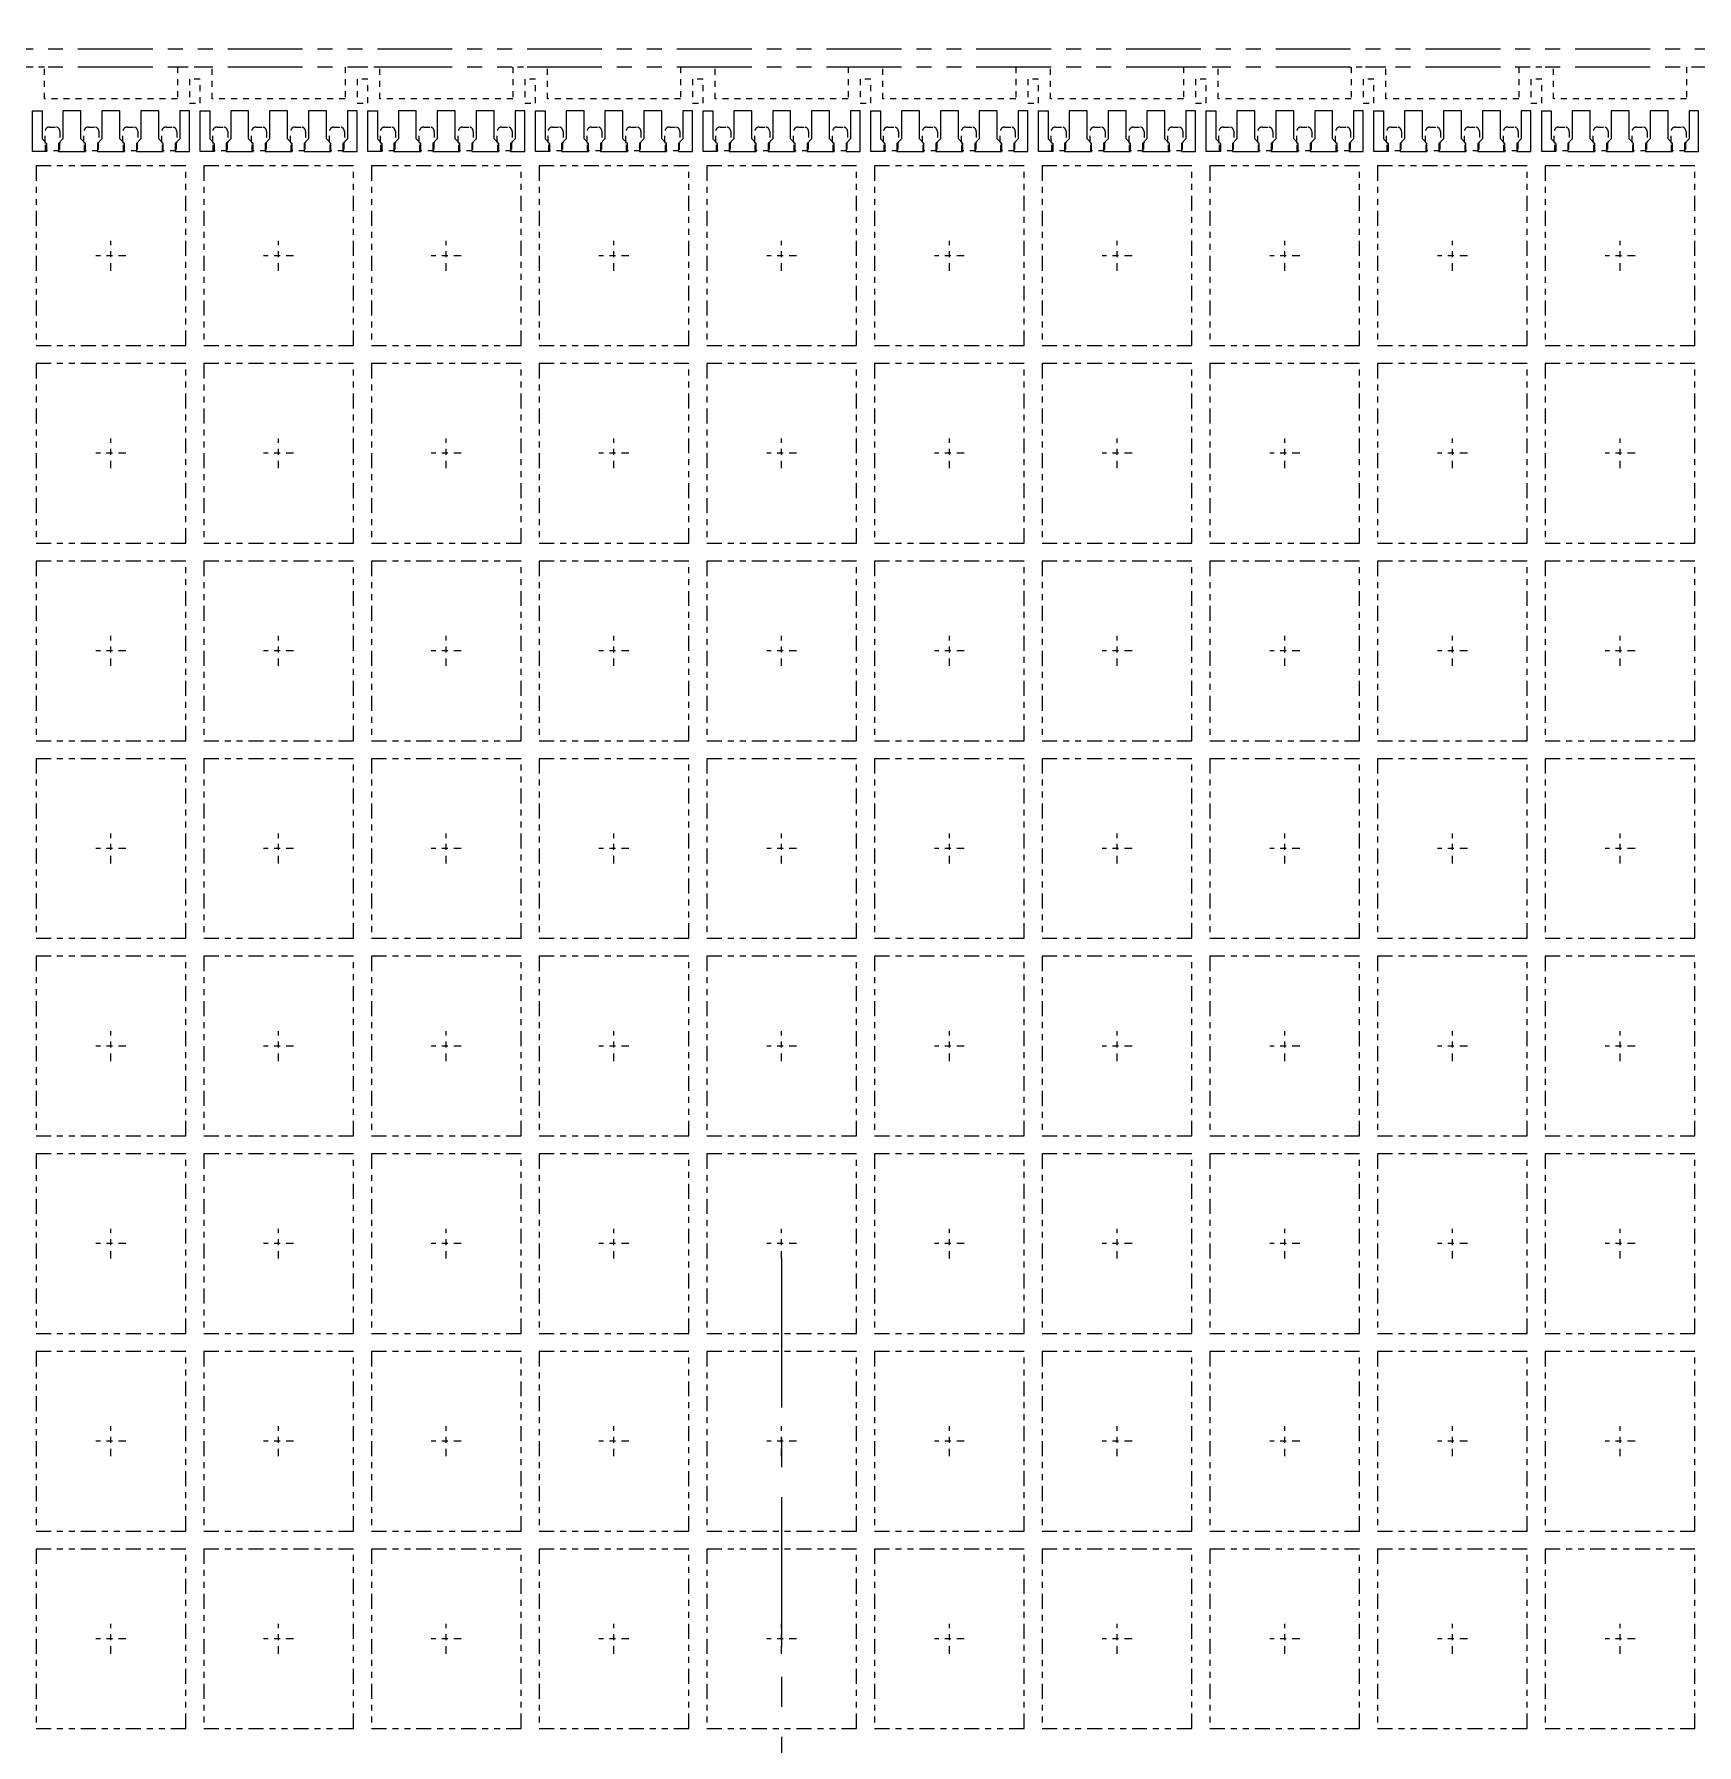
# Model space of a CAD drawing. Extents: x -335 to -11, y -372 to -1.
# Drawn here: x -276.27 to -248.51, y -103.14 to -74.57 of the extents above; entities that cross this region are included whole.
import ezdxf

# ---------------------------------------------------------------- set-up
doc = ezdxf.new("R2010")
doc.units = 0
doc.header["$MEASUREMENT"] = 0
for name, pattern in [('CENTERX2', [4, 2.5, -0.5, 0.5, -0.5]), ('HIDDEN', [0.375, 0.25, -0.125]), ('PHANTOM', [2.5, 1.25, -0.25, 0.25, -0.25, 0.25, -0.25])]:
    doc.linetypes.add(name, pattern=pattern)
doc.layers.add('1', color=7, linetype='CONTINUOUS')
doc.layers.add('1D', color=4, linetype='CONTINUOUS')

msp = doc.modelspace()

# ---------------------------------------------------------------- linework, layer by layer
at = {"layer": '1'}
for points in [[(-276.061, -76.53), (-276.296, -76.53), (-276.296, -75.85), (-276.136, -75.85), (-276.136, -76.32), (-276.061, -76.395)], [(-275.486, -75.85), (-275.786, -75.85), (-275.786, -76.32), (-275.861, -76.395), (-275.861, -76.53), (-275.411, -76.53), (-275.411, -76.395), (-275.486, -76.32)], [(-274.836, -75.85), (-275.136, -75.85), (-275.136, -76.32), (-275.211, -76.395), (-275.211, -76.53), (-274.761, -76.53), (-274.761, -76.395), (-274.836, -76.32)], [(-274.561, -76.395), (-274.561, -76.53), (-274.111, -76.53), (-274.111, -76.395), (-274.186, -76.32), (-274.186, -75.85), (-274.486, -75.85), (-274.486, -76.32)], [(-273.836, -75.85), (-273.836, -76.32), (-273.911, -76.395), (-273.911, -76.53), (-273.676, -76.53), (-273.676, -75.85)], [(-273.261, -76.53), (-273.496, -76.53), (-273.496, -75.85), (-273.336, -75.85), (-273.336, -76.32), (-273.261, -76.395)], [(-272.686, -75.85), (-272.986, -75.85), (-272.986, -76.32), (-273.061, -76.395), (-273.061, -76.53), (-272.611, -76.53), (-272.611, -76.395), (-272.686, -76.32)], [(-272.036, -75.85), (-272.336, -75.85), (-272.336, -76.32), (-272.411, -76.395), (-272.411, -76.53), (-271.961, -76.53), (-271.961, -76.395), (-272.036, -76.32)], [(-271.761, -76.395), (-271.761, -76.53), (-271.311, -76.53), (-271.311, -76.395), (-271.386, -76.32), (-271.386, -75.85), (-271.686, -75.85), (-271.686, -76.32)], [(-271.036, -75.85), (-271.036, -76.32), (-271.111, -76.395), (-271.111, -76.53), (-270.876, -76.53), (-270.876, -75.85)], [(-270.461, -76.53), (-270.696, -76.53), (-270.696, -75.85), (-270.536, -75.85), (-270.536, -76.32), (-270.461, -76.395)], [(-269.886, -75.85), (-270.186, -75.85), (-270.186, -76.32), (-270.261, -76.395), (-270.261, -76.53), (-269.811, -76.53), (-269.811, -76.395), (-269.886, -76.32)], [(-269.236, -75.85), (-269.536, -75.85), (-269.536, -76.32), (-269.611, -76.395), (-269.611, -76.53), (-269.161, -76.53), (-269.161, -76.395), (-269.236, -76.32)], [(-268.961, -76.395), (-268.961, -76.53), (-268.511, -76.53), (-268.511, -76.395), (-268.586, -76.32), (-268.586, -75.85), (-268.886, -75.85), (-268.886, -76.32)], [(-268.236, -75.85), (-268.236, -76.32), (-268.311, -76.395), (-268.311, -76.53), (-268.076, -76.53), (-268.076, -75.85)], [(-267.661, -76.53), (-267.896, -76.53), (-267.896, -75.85), (-267.736, -75.85), (-267.736, -76.32), (-267.661, -76.395)], [(-267.086, -75.85), (-267.386, -75.85), (-267.386, -76.32), (-267.461, -76.395), (-267.461, -76.53), (-267.011, -76.53), (-267.011, -76.395), (-267.086, -76.32)], [(-266.436, -75.85), (-266.736, -75.85), (-266.736, -76.32), (-266.811, -76.395), (-266.811, -76.53), (-266.361, -76.53), (-266.361, -76.395), (-266.436, -76.32)], [(-266.161, -76.395), (-266.161, -76.53), (-265.711, -76.53), (-265.711, -76.395), (-265.786, -76.32), (-265.786, -75.85), (-266.086, -75.85), (-266.086, -76.32)], [(-265.436, -75.85), (-265.436, -76.32), (-265.511, -76.395), (-265.511, -76.53), (-265.276, -76.53), (-265.276, -75.85)], [(-264.861, -76.53), (-265.096, -76.53), (-265.096, -75.85), (-264.936, -75.85), (-264.936, -76.32), (-264.861, -76.395)], [(-264.286, -75.85), (-264.586, -75.85), (-264.586, -76.32), (-264.661, -76.395), (-264.661, -76.53), (-264.211, -76.53), (-264.211, -76.395), (-264.286, -76.32)], [(-263.636, -75.85), (-263.936, -75.85), (-263.936, -76.32), (-264.011, -76.395), (-264.011, -76.53), (-263.561, -76.53), (-263.561, -76.395), (-263.636, -76.32)], [(-263.361, -76.395), (-263.361, -76.53), (-262.911, -76.53), (-262.911, -76.395), (-262.986, -76.32), (-262.986, -75.85), (-263.286, -75.85), (-263.286, -76.32)], [(-262.636, -75.85), (-262.636, -76.32), (-262.711, -76.395), (-262.711, -76.53), (-262.476, -76.53), (-262.476, -75.85)], [(-262.061, -76.53), (-262.296, -76.53), (-262.296, -75.85), (-262.136, -75.85), (-262.136, -76.32), (-262.061, -76.395)], [(-261.486, -75.85), (-261.786, -75.85), (-261.786, -76.32), (-261.861, -76.395), (-261.861, -76.53), (-261.411, -76.53), (-261.411, -76.395), (-261.486, -76.32)], [(-260.836, -75.85), (-261.136, -75.85), (-261.136, -76.32), (-261.211, -76.395), (-261.211, -76.53), (-260.761, -76.53), (-260.761, -76.395), (-260.836, -76.32)], [(-260.561, -76.395), (-260.561, -76.53), (-260.111, -76.53), (-260.111, -76.395), (-260.186, -76.32), (-260.186, -75.85), (-260.486, -75.85), (-260.486, -76.32)], [(-259.836, -75.85), (-259.836, -76.32), (-259.911, -76.395), (-259.911, -76.53), (-259.676, -76.53), (-259.676, -75.85)], [(-259.261, -76.53), (-259.496, -76.53), (-259.496, -75.85), (-259.336, -75.85), (-259.336, -76.32), (-259.261, -76.395)], [(-258.686, -75.85), (-258.986, -75.85), (-258.986, -76.32), (-259.061, -76.395), (-259.061, -76.53), (-258.611, -76.53), (-258.611, -76.395), (-258.686, -76.32)], [(-258.036, -75.85), (-258.336, -75.85), (-258.336, -76.32), (-258.411, -76.395), (-258.411, -76.53), (-257.961, -76.53), (-257.961, -76.395), (-258.036, -76.32)], [(-257.761, -76.395), (-257.761, -76.53), (-257.311, -76.53), (-257.311, -76.395), (-257.386, -76.32), (-257.386, -75.85), (-257.686, -75.85), (-257.686, -76.32)], [(-257.036, -75.85), (-257.036, -76.32), (-257.111, -76.395), (-257.111, -76.53), (-256.876, -76.53), (-256.876, -75.85)], [(-256.461, -76.53), (-256.696, -76.53), (-256.696, -75.85), (-256.536, -75.85), (-256.536, -76.32), (-256.461, -76.395)], [(-255.886, -75.85), (-256.186, -75.85), (-256.186, -76.32), (-256.261, -76.395), (-256.261, -76.53), (-255.811, -76.53), (-255.811, -76.395), (-255.886, -76.32)], [(-255.236, -75.85), (-255.536, -75.85), (-255.536, -76.32), (-255.611, -76.395), (-255.611, -76.53), (-255.161, -76.53), (-255.161, -76.395), (-255.236, -76.32)], [(-254.961, -76.395), (-254.961, -76.53), (-254.511, -76.53), (-254.511, -76.395), (-254.586, -76.32), (-254.586, -75.85), (-254.886, -75.85), (-254.886, -76.32)], [(-254.236, -75.85), (-254.236, -76.32), (-254.311, -76.395), (-254.311, -76.53), (-254.076, -76.53), (-254.076, -75.85)], [(-253.661, -76.53), (-253.896, -76.53), (-253.896, -75.85), (-253.736, -75.85), (-253.736, -76.32), (-253.661, -76.395)], [(-253.086, -75.85), (-253.386, -75.85), (-253.386, -76.32), (-253.461, -76.395), (-253.461, -76.53), (-253.011, -76.53), (-253.011, -76.395), (-253.086, -76.32)], [(-252.436, -75.85), (-252.736, -75.85), (-252.736, -76.32), (-252.811, -76.395), (-252.811, -76.53), (-252.361, -76.53), (-252.361, -76.395), (-252.436, -76.32)], [(-252.161, -76.395), (-252.161, -76.53), (-251.711, -76.53), (-251.711, -76.395), (-251.786, -76.32), (-251.786, -75.85), (-252.086, -75.85), (-252.086, -76.32)], [(-251.436, -75.85), (-251.436, -76.32), (-251.511, -76.395), (-251.511, -76.53), (-251.276, -76.53), (-251.276, -75.85)], [(-250.861, -76.53), (-251.096, -76.53), (-251.096, -75.85), (-250.936, -75.85), (-250.936, -76.32), (-250.861, -76.395)], [(-250.286, -75.85), (-250.586, -75.85), (-250.586, -76.32), (-250.661, -76.395), (-250.661, -76.53), (-250.211, -76.53), (-250.211, -76.395), (-250.286, -76.32)], [(-249.636, -75.85), (-249.936, -75.85), (-249.936, -76.32), (-250.011, -76.395), (-250.011, -76.53), (-249.561, -76.53), (-249.561, -76.395), (-249.636, -76.32)], [(-249.361, -76.395), (-249.361, -76.53), (-248.911, -76.53), (-248.911, -76.395), (-248.986, -76.32), (-248.986, -75.85), (-249.286, -75.85), (-249.286, -76.32)], [(-248.636, -75.85), (-248.636, -76.32), (-248.711, -76.395), (-248.711, -76.53), (-248.476, -76.53), (-248.476, -75.85)]]:
    msp.add_lwpolyline(points, close=True, dxfattribs=at)
at = {"layer": '1D', "linetype": 'HIDDEN', "ltscale": 0.2}
for p, q in [((-273.876, -75.65), (-276.096, -75.65)), ((-271.076, -75.65), (-273.296, -75.65)), ((-268.276, -75.65), (-270.496, -75.65)), ((-265.476, -75.65), (-267.696, -75.65)), ((-262.676, -75.65), (-264.896, -75.65)), ((-259.876, -75.65), (-262.096, -75.65)), ((-257.076, -75.65), (-259.296, -75.65)), ((-254.276, -75.65), (-256.496, -75.65)), ((-251.476, -75.65), (-253.696, -75.65)), ((-248.676, -75.65), (-250.896, -75.65))]:
    msp.add_line(p, q, dxfattribs=at)
at = {"layer": '1D', "linetype": 'CENTERX2'}
msp.add_line((-263.786, -95.005), (-263.786, -117.635), dxfattribs=at)
at = {"layer": '1D', "color": 2, "linetype": 'PHANTOM'}
for points in [[(-236.786, -74.82), (-290.786, -74.82, -0.09902), (-291.555, -74.666, 0.916659), (-292.709, -76.873, -0.255924), (-291.786, -78.559), (-291.786, -103.581, -0.255924), (-292.709, -105.267, 0.547723), (-292.709, -107.373, -0.255924), (-291.786, -109.059), (-291.786, -134.081, -0.255924), (-292.709, -135.767, 0.916659), (-291.555, -137.974, -0.09902), (-290.786, -137.82), (-236.786, -137.82, -0.09902), (-236.017, -137.974, 0.916659), (-234.863, -135.767, -0.255924), (-235.786, -134.081), (-235.786, -109.059, -0.255924), (-234.863, -107.373, 0.547723), (-234.863, -105.267, -0.255924), (-235.786, -103.581), (-235.786, -78.559, -0.255924), (-234.863, -76.873, 0.916659), (-236.017, -74.666, -0.09902)], [(-236.786, -75.12), (-290.786, -75.12, -0.09902), (-291.671, -74.943, 0.916659), (-292.548, -76.621, -0.255924), (-291.486, -78.559), (-291.486, -103.581, -0.255924), (-292.548, -105.52, 0.547723), (-292.548, -107.121, -0.255924), (-291.486, -109.059), (-291.486, -134.081, -0.255924), (-292.548, -136.02, 0.916659), (-291.671, -137.697, -0.09902), (-290.786, -137.52), (-236.786, -137.52, -0.09902), (-235.902, -137.697, 0.916659), (-235.025, -136.02, -0.255924), (-236.086, -134.081), (-236.086, -109.059, -0.255924), (-235.025, -107.121, 0.547723), (-235.025, -105.52, -0.255924), (-236.086, -103.581), (-236.086, -78.559, -0.255924), (-235.025, -76.621, 0.916659), (-235.902, -74.943, -0.09902)]]:
    msp.add_lwpolyline(points, format="xyb", close=True, dxfattribs=at)
at = {"layer": '1D', "linetype": 'HIDDEN', "ltscale": 0.2}
for points in [[(-276.096, -75.65), (-276.096, -75.12), (-276.676, -75.12), (-276.676, -75.65)], [(-273.296, -75.65), (-273.296, -75.12), (-273.876, -75.12), (-273.876, -75.65)], [(-270.496, -75.65), (-270.496, -75.12), (-271.076, -75.12), (-271.076, -75.65)], [(-267.696, -75.65), (-267.696, -75.12), (-268.276, -75.12), (-268.276, -75.65)], [(-264.896, -75.65), (-264.896, -75.12), (-265.476, -75.12), (-265.476, -75.65)], [(-262.096, -75.65), (-262.096, -75.12), (-262.676, -75.12), (-262.676, -75.65)], [(-259.296, -75.65), (-259.296, -75.12), (-259.876, -75.12), (-259.876, -75.65)], [(-256.496, -75.65), (-256.496, -75.12), (-257.076, -75.12), (-257.076, -75.65)], [(-253.696, -75.65), (-253.696, -75.12), (-254.276, -75.12), (-254.276, -75.65)], [(-250.896, -75.65), (-250.896, -75.12), (-251.476, -75.12), (-251.476, -75.65)], [(-248.096, -75.65), (-248.096, -75.12), (-248.676, -75.12), (-248.676, -75.65)]]:
    msp.add_lwpolyline(points, dxfattribs=at)
for points in [[(-273.676, -75.72), (-273.496, -75.72), (-273.496, -75.32), (-273.676, -75.32)], [(-270.876, -75.72), (-270.696, -75.72), (-270.696, -75.32), (-270.876, -75.32)], [(-268.076, -75.72), (-267.896, -75.72), (-267.896, -75.32), (-268.076, -75.32)], [(-265.276, -75.72), (-265.096, -75.72), (-265.096, -75.32), (-265.276, -75.32)], [(-262.476, -75.72), (-262.296, -75.72), (-262.296, -75.32), (-262.476, -75.32)], [(-259.676, -75.72), (-259.496, -75.72), (-259.496, -75.32), (-259.676, -75.32)], [(-256.876, -75.72), (-256.696, -75.72), (-256.696, -75.32), (-256.876, -75.32)], [(-254.076, -75.72), (-253.896, -75.72), (-253.896, -75.32), (-254.076, -75.32)], [(-251.276, -75.72), (-251.096, -75.72), (-251.096, -75.32), (-251.276, -75.32)]]:
    msp.add_lwpolyline(points, close=True, dxfattribs=at)
for points in [[(-275.836, -76.195), (-275.836, -76.37), (-275.846, -76.395), (-275.846, -76.395), (-275.846, -76.52), (-276.076, -76.52), (-276.076, -76.395), (-276.076, -76.395), (-276.086, -76.37), (-276.086, -76.195, -0.414214), (-276.011, -76.12), (-275.911, -76.12, -0.414214)], [(-275.186, -76.195), (-275.186, -76.37), (-275.196, -76.395), (-275.196, -76.395), (-275.196, -76.52), (-275.426, -76.52), (-275.426, -76.395), (-275.426, -76.395), (-275.436, -76.37), (-275.436, -76.195, -0.414214), (-275.361, -76.12), (-275.261, -76.12, -0.414214)], [(-274.536, -76.195), (-274.536, -76.37), (-274.546, -76.395), (-274.546, -76.395), (-274.546, -76.52), (-274.776, -76.52), (-274.776, -76.395), (-274.776, -76.395), (-274.786, -76.37), (-274.786, -76.195, -0.414214), (-274.711, -76.12), (-274.611, -76.12, -0.414214)], [(-273.886, -76.195), (-273.886, -76.37), (-273.896, -76.395), (-273.896, -76.395), (-273.896, -76.52), (-274.126, -76.52), (-274.126, -76.395), (-274.126, -76.395), (-274.136, -76.37), (-274.136, -76.195, -0.414214), (-274.061, -76.12), (-273.961, -76.12, -0.414214)], [(-273.036, -76.195), (-273.036, -76.37), (-273.046, -76.395), (-273.046, -76.395), (-273.046, -76.52), (-273.276, -76.52), (-273.276, -76.395), (-273.276, -76.395), (-273.286, -76.37), (-273.286, -76.195, -0.414214), (-273.211, -76.12), (-273.111, -76.12, -0.414214)], [(-272.386, -76.195), (-272.386, -76.37), (-272.396, -76.395), (-272.396, -76.395), (-272.396, -76.52), (-272.626, -76.52), (-272.626, -76.395), (-272.626, -76.395), (-272.636, -76.37), (-272.636, -76.195, -0.414214), (-272.561, -76.12), (-272.461, -76.12, -0.414214)], [(-271.736, -76.195), (-271.736, -76.37), (-271.746, -76.395), (-271.746, -76.395), (-271.746, -76.52), (-271.976, -76.52), (-271.976, -76.395), (-271.976, -76.395), (-271.986, -76.37), (-271.986, -76.195, -0.414214), (-271.911, -76.12), (-271.811, -76.12, -0.414214)], [(-271.086, -76.195), (-271.086, -76.37), (-271.096, -76.395), (-271.096, -76.395), (-271.096, -76.52), (-271.326, -76.52), (-271.326, -76.395), (-271.326, -76.395), (-271.336, -76.37), (-271.336, -76.195, -0.414214), (-271.261, -76.12), (-271.161, -76.12, -0.414214)], [(-270.236, -76.195), (-270.236, -76.37), (-270.246, -76.395), (-270.246, -76.395), (-270.246, -76.52), (-270.476, -76.52), (-270.476, -76.395), (-270.476, -76.395), (-270.486, -76.37), (-270.486, -76.195, -0.414214), (-270.411, -76.12), (-270.311, -76.12, -0.414214)], [(-269.586, -76.195), (-269.586, -76.37), (-269.596, -76.395), (-269.596, -76.395), (-269.596, -76.52), (-269.826, -76.52), (-269.826, -76.395), (-269.826, -76.395), (-269.836, -76.37), (-269.836, -76.195, -0.414214), (-269.761, -76.12), (-269.661, -76.12, -0.414214)], [(-268.936, -76.195), (-268.936, -76.37), (-268.946, -76.395), (-268.946, -76.395), (-268.946, -76.52), (-269.176, -76.52), (-269.176, -76.395), (-269.176, -76.395), (-269.186, -76.37), (-269.186, -76.195, -0.414214), (-269.111, -76.12), (-269.011, -76.12, -0.414214)], [(-268.286, -76.195), (-268.286, -76.37), (-268.296, -76.395), (-268.296, -76.395), (-268.296, -76.52), (-268.526, -76.52), (-268.526, -76.395), (-268.526, -76.395), (-268.536, -76.37), (-268.536, -76.195, -0.414214), (-268.461, -76.12), (-268.361, -76.12, -0.414214)], [(-267.436, -76.195), (-267.436, -76.37), (-267.446, -76.395), (-267.446, -76.395), (-267.446, -76.52), (-267.676, -76.52), (-267.676, -76.395), (-267.676, -76.395), (-267.686, -76.37), (-267.686, -76.195, -0.414214), (-267.611, -76.12), (-267.511, -76.12, -0.414214)], [(-266.786, -76.195), (-266.786, -76.37), (-266.796, -76.395), (-266.796, -76.395), (-266.796, -76.52), (-267.026, -76.52), (-267.026, -76.395), (-267.026, -76.395), (-267.036, -76.37), (-267.036, -76.195, -0.414214), (-266.961, -76.12), (-266.861, -76.12, -0.414214)], [(-266.136, -76.195), (-266.136, -76.37), (-266.146, -76.395), (-266.146, -76.395), (-266.146, -76.52), (-266.376, -76.52), (-266.376, -76.395), (-266.376, -76.395), (-266.386, -76.37), (-266.386, -76.195, -0.414214), (-266.311, -76.12), (-266.211, -76.12, -0.414214)], [(-265.486, -76.195), (-265.486, -76.37), (-265.496, -76.395), (-265.496, -76.395), (-265.496, -76.52), (-265.726, -76.52), (-265.726, -76.395), (-265.726, -76.395), (-265.736, -76.37), (-265.736, -76.195, -0.414214), (-265.661, -76.12), (-265.561, -76.12, -0.414214)], [(-264.636, -76.195), (-264.636, -76.37), (-264.646, -76.395), (-264.646, -76.395), (-264.646, -76.52), (-264.876, -76.52), (-264.876, -76.395), (-264.876, -76.395), (-264.886, -76.37), (-264.886, -76.195, -0.414214), (-264.811, -76.12), (-264.711, -76.12, -0.414214)], [(-263.986, -76.195), (-263.986, -76.37), (-263.996, -76.395), (-263.996, -76.395), (-263.996, -76.52), (-264.226, -76.52), (-264.226, -76.395), (-264.226, -76.395), (-264.236, -76.37), (-264.236, -76.195, -0.414214), (-264.161, -76.12), (-264.061, -76.12, -0.414214)], [(-263.336, -76.195), (-263.336, -76.37), (-263.346, -76.395), (-263.346, -76.395), (-263.346, -76.52), (-263.576, -76.52), (-263.576, -76.395), (-263.576, -76.395), (-263.586, -76.37), (-263.586, -76.195, -0.414214), (-263.511, -76.12), (-263.411, -76.12, -0.414214)], [(-262.686, -76.195), (-262.686, -76.37), (-262.696, -76.395), (-262.696, -76.395), (-262.696, -76.52), (-262.926, -76.52), (-262.926, -76.395), (-262.926, -76.395), (-262.936, -76.37), (-262.936, -76.195, -0.414214), (-262.861, -76.12), (-262.761, -76.12, -0.414214)], [(-261.836, -76.195), (-261.836, -76.37), (-261.846, -76.395), (-261.846, -76.395), (-261.846, -76.52), (-262.076, -76.52), (-262.076, -76.395), (-262.076, -76.395), (-262.086, -76.37), (-262.086, -76.195, -0.414214), (-262.011, -76.12), (-261.911, -76.12, -0.414214)], [(-261.186, -76.195), (-261.186, -76.37), (-261.196, -76.395), (-261.196, -76.395), (-261.196, -76.52), (-261.426, -76.52), (-261.426, -76.395), (-261.426, -76.395), (-261.436, -76.37), (-261.436, -76.195, -0.414214), (-261.361, -76.12), (-261.261, -76.12, -0.414214)], [(-260.536, -76.195), (-260.536, -76.37), (-260.546, -76.395), (-260.546, -76.395), (-260.546, -76.52), (-260.776, -76.52), (-260.776, -76.395), (-260.776, -76.395), (-260.786, -76.37), (-260.786, -76.195, -0.414214), (-260.711, -76.12), (-260.611, -76.12, -0.414214)], [(-259.886, -76.195), (-259.886, -76.37), (-259.896, -76.395), (-259.896, -76.395), (-259.896, -76.52), (-260.126, -76.52), (-260.126, -76.395), (-260.126, -76.395), (-260.136, -76.37), (-260.136, -76.195, -0.414214), (-260.061, -76.12), (-259.961, -76.12, -0.414214)], [(-259.036, -76.195), (-259.036, -76.37), (-259.046, -76.395), (-259.046, -76.395), (-259.046, -76.52), (-259.276, -76.52), (-259.276, -76.395), (-259.276, -76.395), (-259.286, -76.37), (-259.286, -76.195, -0.414214), (-259.211, -76.12), (-259.111, -76.12, -0.414214)], [(-258.386, -76.195), (-258.386, -76.37), (-258.396, -76.395), (-258.396, -76.395), (-258.396, -76.52), (-258.626, -76.52), (-258.626, -76.395), (-258.626, -76.395), (-258.636, -76.37), (-258.636, -76.195, -0.414214), (-258.561, -76.12), (-258.461, -76.12, -0.414214)], [(-257.736, -76.195), (-257.736, -76.37), (-257.746, -76.395), (-257.746, -76.395), (-257.746, -76.52), (-257.976, -76.52), (-257.976, -76.395), (-257.976, -76.395), (-257.986, -76.37), (-257.986, -76.195, -0.414214), (-257.911, -76.12), (-257.811, -76.12, -0.414214)], [(-257.086, -76.195), (-257.086, -76.37), (-257.096, -76.395), (-257.096, -76.395), (-257.096, -76.52), (-257.326, -76.52), (-257.326, -76.395), (-257.326, -76.395), (-257.336, -76.37), (-257.336, -76.195, -0.414214), (-257.261, -76.12), (-257.161, -76.12, -0.414214)], [(-256.236, -76.195), (-256.236, -76.37), (-256.246, -76.395), (-256.246, -76.395), (-256.246, -76.52), (-256.476, -76.52), (-256.476, -76.395), (-256.476, -76.395), (-256.486, -76.37), (-256.486, -76.195, -0.414214), (-256.411, -76.12), (-256.311, -76.12, -0.414214)], [(-255.586, -76.195), (-255.586, -76.37), (-255.596, -76.395), (-255.596, -76.395), (-255.596, -76.52), (-255.826, -76.52), (-255.826, -76.395), (-255.826, -76.395), (-255.836, -76.37), (-255.836, -76.195, -0.414214), (-255.761, -76.12), (-255.661, -76.12, -0.414214)], [(-254.936, -76.195), (-254.936, -76.37), (-254.946, -76.395), (-254.946, -76.395), (-254.946, -76.52), (-255.176, -76.52), (-255.176, -76.395), (-255.176, -76.395), (-255.186, -76.37), (-255.186, -76.195, -0.414214), (-255.111, -76.12), (-255.011, -76.12, -0.414214)], [(-254.286, -76.195), (-254.286, -76.37), (-254.296, -76.395), (-254.296, -76.395), (-254.296, -76.52), (-254.526, -76.52), (-254.526, -76.395), (-254.526, -76.395), (-254.536, -76.37), (-254.536, -76.195, -0.414214), (-254.461, -76.12), (-254.361, -76.12, -0.414214)], [(-253.436, -76.195), (-253.436, -76.37), (-253.446, -76.395), (-253.446, -76.395), (-253.446, -76.52), (-253.676, -76.52), (-253.676, -76.395), (-253.676, -76.395), (-253.686, -76.37), (-253.686, -76.195, -0.414214), (-253.611, -76.12), (-253.511, -76.12, -0.414214)], [(-252.786, -76.195), (-252.786, -76.37), (-252.796, -76.395), (-252.796, -76.395), (-252.796, -76.52), (-253.026, -76.52), (-253.026, -76.395), (-253.026, -76.395), (-253.036, -76.37), (-253.036, -76.195, -0.414214), (-252.961, -76.12), (-252.861, -76.12, -0.414214)], [(-252.136, -76.195), (-252.136, -76.37), (-252.146, -76.395), (-252.146, -76.395), (-252.146, -76.52), (-252.376, -76.52), (-252.376, -76.395), (-252.376, -76.395), (-252.386, -76.37), (-252.386, -76.195, -0.414214), (-252.311, -76.12), (-252.211, -76.12, -0.414214)], [(-251.486, -76.195), (-251.486, -76.37), (-251.496, -76.395), (-251.496, -76.395), (-251.496, -76.52), (-251.726, -76.52), (-251.726, -76.395), (-251.726, -76.395), (-251.736, -76.37), (-251.736, -76.195, -0.414214), (-251.661, -76.12), (-251.561, -76.12, -0.414214)], [(-250.636, -76.195), (-250.636, -76.37), (-250.646, -76.395), (-250.646, -76.395), (-250.646, -76.52), (-250.876, -76.52), (-250.876, -76.395), (-250.876, -76.395), (-250.886, -76.37), (-250.886, -76.195, -0.414214), (-250.811, -76.12), (-250.711, -76.12, -0.414214)], [(-249.986, -76.195), (-249.986, -76.37), (-249.996, -76.395), (-249.996, -76.395), (-249.996, -76.52), (-250.226, -76.52), (-250.226, -76.395), (-250.226, -76.395), (-250.236, -76.37), (-250.236, -76.195, -0.414214), (-250.161, -76.12), (-250.061, -76.12, -0.414214)], [(-249.336, -76.195), (-249.336, -76.37), (-249.346, -76.395), (-249.346, -76.395), (-249.346, -76.52), (-249.576, -76.52), (-249.576, -76.395), (-249.576, -76.395), (-249.586, -76.37), (-249.586, -76.195, -0.414214), (-249.511, -76.12), (-249.411, -76.12, -0.414214)], [(-248.686, -76.195), (-248.686, -76.37), (-248.696, -76.395), (-248.696, -76.395), (-248.696, -76.52), (-248.926, -76.52), (-248.926, -76.395), (-248.926, -76.395), (-248.936, -76.37), (-248.936, -76.195, -0.414214), (-248.861, -76.12), (-248.761, -76.12, -0.414214)]]:
    msp.add_lwpolyline(points, format="xyb", close=True, dxfattribs=at)
at = {"layer": '1D', "color": 2, "linetype": 'PHANTOM', "ltscale": 0.2}
for points in [[(-273.736, -76.77), (-276.236, -76.77), (-276.236, -79.77), (-273.736, -79.77)], [(-270.936, -76.77), (-273.436, -76.77), (-273.436, -79.77), (-270.936, -79.77)], [(-268.136, -76.77), (-270.636, -76.77), (-270.636, -79.77), (-268.136, -79.77)], [(-265.336, -76.77), (-267.836, -76.77), (-267.836, -79.77), (-265.336, -79.77)], [(-262.536, -76.77), (-265.036, -76.77), (-265.036, -79.77), (-262.536, -79.77)], [(-259.736, -76.77), (-262.236, -76.77), (-262.236, -79.77), (-259.736, -79.77)], [(-256.936, -76.77), (-259.436, -76.77), (-259.436, -79.77), (-256.936, -79.77)], [(-254.136, -76.77), (-256.636, -76.77), (-256.636, -79.77), (-254.136, -79.77)], [(-251.336, -76.77), (-253.836, -76.77), (-253.836, -79.77), (-251.336, -79.77)], [(-248.536, -76.77), (-251.036, -76.77), (-251.036, -79.77), (-248.536, -79.77)], [(-273.736, -80.07), (-276.236, -80.07), (-276.236, -83.07), (-273.736, -83.07)], [(-270.936, -80.07), (-273.436, -80.07), (-273.436, -83.07), (-270.936, -83.07)], [(-268.136, -80.07), (-270.636, -80.07), (-270.636, -83.07), (-268.136, -83.07)], [(-265.336, -80.07), (-267.836, -80.07), (-267.836, -83.07), (-265.336, -83.07)], [(-262.536, -80.07), (-265.036, -80.07), (-265.036, -83.07), (-262.536, -83.07)], [(-259.736, -80.07), (-262.236, -80.07), (-262.236, -83.07), (-259.736, -83.07)], [(-256.936, -80.07), (-259.436, -80.07), (-259.436, -83.07), (-256.936, -83.07)], [(-254.136, -80.07), (-256.636, -80.07), (-256.636, -83.07), (-254.136, -83.07)], [(-251.336, -80.07), (-253.836, -80.07), (-253.836, -83.07), (-251.336, -83.07)], [(-248.536, -80.07), (-251.036, -80.07), (-251.036, -83.07), (-248.536, -83.07)], [(-273.736, -83.37), (-276.236, -83.37), (-276.236, -86.37), (-273.736, -86.37)], [(-270.936, -83.37), (-273.436, -83.37), (-273.436, -86.37), (-270.936, -86.37)], [(-268.136, -83.37), (-270.636, -83.37), (-270.636, -86.37), (-268.136, -86.37)], [(-265.336, -83.37), (-267.836, -83.37), (-267.836, -86.37), (-265.336, -86.37)], [(-262.536, -83.37), (-265.036, -83.37), (-265.036, -86.37), (-262.536, -86.37)], [(-259.736, -83.37), (-262.236, -83.37), (-262.236, -86.37), (-259.736, -86.37)], [(-256.936, -83.37), (-259.436, -83.37), (-259.436, -86.37), (-256.936, -86.37)], [(-254.136, -83.37), (-256.636, -83.37), (-256.636, -86.37), (-254.136, -86.37)], [(-251.336, -83.37), (-253.836, -83.37), (-253.836, -86.37), (-251.336, -86.37)], [(-248.536, -83.37), (-251.036, -83.37), (-251.036, -86.37), (-248.536, -86.37)], [(-273.736, -86.67), (-276.236, -86.67), (-276.236, -89.67), (-273.736, -89.67)], [(-270.936, -86.67), (-273.436, -86.67), (-273.436, -89.67), (-270.936, -89.67)], [(-268.136, -86.67), (-270.636, -86.67), (-270.636, -89.67), (-268.136, -89.67)], [(-265.336, -86.67), (-267.836, -86.67), (-267.836, -89.67), (-265.336, -89.67)], [(-262.536, -86.67), (-265.036, -86.67), (-265.036, -89.67), (-262.536, -89.67)], [(-259.736, -86.67), (-262.236, -86.67), (-262.236, -89.67), (-259.736, -89.67)], [(-256.936, -86.67), (-259.436, -86.67), (-259.436, -89.67), (-256.936, -89.67)], [(-254.136, -86.67), (-256.636, -86.67), (-256.636, -89.67), (-254.136, -89.67)], [(-251.336, -86.67), (-253.836, -86.67), (-253.836, -89.67), (-251.336, -89.67)], [(-248.536, -86.67), (-251.036, -86.67), (-251.036, -89.67), (-248.536, -89.67)], [(-273.736, -89.97), (-276.236, -89.97), (-276.236, -92.97), (-273.736, -92.97)], [(-270.936, -89.97), (-273.436, -89.97), (-273.436, -92.97), (-270.936, -92.97)], [(-268.136, -89.97), (-270.636, -89.97), (-270.636, -92.97), (-268.136, -92.97)], [(-265.336, -89.97), (-267.836, -89.97), (-267.836, -92.97), (-265.336, -92.97)], [(-262.536, -89.97), (-265.036, -89.97), (-265.036, -92.97), (-262.536, -92.97)], [(-259.736, -89.97), (-262.236, -89.97), (-262.236, -92.97), (-259.736, -92.97)], [(-256.936, -89.97), (-259.436, -89.97), (-259.436, -92.97), (-256.936, -92.97)], [(-254.136, -89.97), (-256.636, -89.97), (-256.636, -92.97), (-254.136, -92.97)], [(-251.336, -89.97), (-253.836, -89.97), (-253.836, -92.97), (-251.336, -92.97)], [(-248.536, -89.97), (-251.036, -89.97), (-251.036, -92.97), (-248.536, -92.97)], [(-273.736, -93.27), (-276.236, -93.27), (-276.236, -96.27), (-273.736, -96.27)], [(-270.936, -93.27), (-273.436, -93.27), (-273.436, -96.27), (-270.936, -96.27)], [(-268.136, -93.27), (-270.636, -93.27), (-270.636, -96.27), (-268.136, -96.27)], [(-265.336, -93.27), (-267.836, -93.27), (-267.836, -96.27), (-265.336, -96.27)], [(-262.536, -93.27), (-265.036, -93.27), (-265.036, -96.27), (-262.536, -96.27)], [(-259.736, -93.27), (-262.236, -93.27), (-262.236, -96.27), (-259.736, -96.27)], [(-256.936, -93.27), (-259.436, -93.27), (-259.436, -96.27), (-256.936, -96.27)], [(-254.136, -93.27), (-256.636, -93.27), (-256.636, -96.27), (-254.136, -96.27)], [(-251.336, -93.27), (-253.836, -93.27), (-253.836, -96.27), (-251.336, -96.27)], [(-248.536, -93.27), (-251.036, -93.27), (-251.036, -96.27), (-248.536, -96.27)], [(-273.736, -96.57), (-276.236, -96.57), (-276.236, -99.57), (-273.736, -99.57)], [(-270.936, -96.57), (-273.436, -96.57), (-273.436, -99.57), (-270.936, -99.57)], [(-268.136, -96.57), (-270.636, -96.57), (-270.636, -99.57), (-268.136, -99.57)], [(-265.336, -96.57), (-267.836, -96.57), (-267.836, -99.57), (-265.336, -99.57)], [(-262.536, -96.57), (-265.036, -96.57), (-265.036, -99.57), (-262.536, -99.57)], [(-259.736, -96.57), (-262.236, -96.57), (-262.236, -99.57), (-259.736, -99.57)], [(-256.936, -96.57), (-259.436, -96.57), (-259.436, -99.57), (-256.936, -99.57)], [(-254.136, -96.57), (-256.636, -96.57), (-256.636, -99.57), (-254.136, -99.57)], [(-251.336, -96.57), (-253.836, -96.57), (-253.836, -99.57), (-251.336, -99.57)], [(-248.536, -96.57), (-251.036, -96.57), (-251.036, -99.57), (-248.536, -99.57)], [(-273.736, -99.87), (-276.236, -99.87), (-276.236, -102.87), (-273.736, -102.87)], [(-270.936, -99.87), (-273.436, -99.87), (-273.436, -102.87), (-270.936, -102.87)], [(-268.136, -99.87), (-270.636, -99.87), (-270.636, -102.87), (-268.136, -102.87)], [(-265.336, -99.87), (-267.836, -99.87), (-267.836, -102.87), (-265.336, -102.87)], [(-262.536, -99.87), (-265.036, -99.87), (-265.036, -102.87), (-262.536, -102.87)], [(-259.736, -99.87), (-262.236, -99.87), (-262.236, -102.87), (-259.736, -102.87)], [(-256.936, -99.87), (-259.436, -99.87), (-259.436, -102.87), (-256.936, -102.87)], [(-254.136, -99.87), (-256.636, -99.87), (-256.636, -102.87), (-254.136, -102.87)], [(-251.336, -99.87), (-253.836, -99.87), (-253.836, -102.87), (-251.336, -102.87)], [(-248.536, -99.87), (-251.036, -99.87), (-251.036, -102.87), (-248.536, -102.87)]]:
    msp.add_lwpolyline(points, close=True, dxfattribs=at)
at = {"layer": '1D', "linetype": 'CENTERX2', "ltscale": 0.05}
for points in [[(-274.736, -78.27), (-275.236, -78.27)], [(-274.986, -78.52), (-274.986, -78.02)], [(-271.936, -78.27), (-272.436, -78.27)], [(-272.186, -78.52), (-272.186, -78.02)], [(-269.136, -78.27), (-269.636, -78.27)], [(-269.386, -78.52), (-269.386, -78.02)], [(-266.336, -78.27), (-266.836, -78.27)], [(-266.586, -78.52), (-266.586, -78.02)], [(-263.536, -78.27), (-264.036, -78.27)], [(-263.786, -78.52), (-263.786, -78.02)], [(-260.736, -78.27), (-261.236, -78.27)], [(-260.986, -78.52), (-260.986, -78.02)], [(-257.936, -78.27), (-258.436, -78.27)], [(-258.186, -78.52), (-258.186, -78.02)], [(-255.136, -78.27), (-255.636, -78.27)], [(-255.386, -78.52), (-255.386, -78.02)], [(-252.336, -78.27), (-252.836, -78.27)], [(-252.586, -78.52), (-252.586, -78.02)], [(-249.536, -78.27), (-250.036, -78.27)], [(-249.786, -78.52), (-249.786, -78.02)], [(-274.986, -81.82), (-274.986, -81.32)], [(-272.186, -81.82), (-272.186, -81.32)], [(-269.386, -81.82), (-269.386, -81.32)], [(-266.586, -81.82), (-266.586, -81.32)], [(-263.786, -81.82), (-263.786, -81.32)], [(-260.986, -81.82), (-260.986, -81.32)], [(-258.186, -81.82), (-258.186, -81.32)], [(-255.386, -81.82), (-255.386, -81.32)], [(-252.586, -81.82), (-252.586, -81.32)], [(-249.786, -81.82), (-249.786, -81.32)], [(-274.736, -81.57), (-275.236, -81.57)], [(-271.936, -81.57), (-272.436, -81.57)], [(-269.136, -81.57), (-269.636, -81.57)], [(-266.336, -81.57), (-266.836, -81.57)], [(-263.536, -81.57), (-264.036, -81.57)], [(-260.736, -81.57), (-261.236, -81.57)], [(-257.936, -81.57), (-258.436, -81.57)], [(-255.136, -81.57), (-255.636, -81.57)], [(-252.336, -81.57), (-252.836, -81.57)], [(-249.536, -81.57), (-250.036, -81.57)], [(-274.986, -85.12), (-274.986, -84.62)], [(-272.186, -85.12), (-272.186, -84.62)], [(-269.386, -85.12), (-269.386, -84.62)], [(-266.586, -85.12), (-266.586, -84.62)], [(-263.786, -85.12), (-263.786, -84.62)], [(-260.986, -85.12), (-260.986, -84.62)], [(-258.186, -85.12), (-258.186, -84.62)], [(-255.386, -85.12), (-255.386, -84.62)], [(-252.586, -85.12), (-252.586, -84.62)], [(-249.786, -85.12), (-249.786, -84.62)], [(-274.736, -84.87), (-275.236, -84.87)], [(-271.936, -84.87), (-272.436, -84.87)], [(-269.136, -84.87), (-269.636, -84.87)], [(-266.336, -84.87), (-266.836, -84.87)], [(-263.536, -84.87), (-264.036, -84.87)], [(-260.736, -84.87), (-261.236, -84.87)], [(-257.936, -84.87), (-258.436, -84.87)], [(-255.136, -84.87), (-255.636, -84.87)], [(-252.336, -84.87), (-252.836, -84.87)], [(-249.536, -84.87), (-250.036, -84.87)], [(-274.986, -88.42), (-274.986, -87.92)], [(-272.186, -88.42), (-272.186, -87.92)], [(-269.386, -88.42), (-269.386, -87.92)], [(-266.586, -88.42), (-266.586, -87.92)], [(-263.786, -88.42), (-263.786, -87.92)], [(-260.986, -88.42), (-260.986, -87.92)], [(-258.186, -88.42), (-258.186, -87.92)], [(-255.386, -88.42), (-255.386, -87.92)], [(-252.586, -88.42), (-252.586, -87.92)], [(-249.786, -88.42), (-249.786, -87.92)], [(-274.736, -88.17), (-275.236, -88.17)], [(-271.936, -88.17), (-272.436, -88.17)], [(-269.136, -88.17), (-269.636, -88.17)], [(-266.336, -88.17), (-266.836, -88.17)], [(-263.536, -88.17), (-264.036, -88.17)], [(-260.736, -88.17), (-261.236, -88.17)], [(-257.936, -88.17), (-258.436, -88.17)], [(-255.136, -88.17), (-255.636, -88.17)], [(-252.336, -88.17), (-252.836, -88.17)], [(-249.536, -88.17), (-250.036, -88.17)], [(-274.986, -91.72), (-274.986, -91.22)], [(-272.186, -91.72), (-272.186, -91.22)], [(-269.386, -91.72), (-269.386, -91.22)], [(-266.586, -91.72), (-266.586, -91.22)], [(-263.786, -91.72), (-263.786, -91.22)], [(-260.986, -91.72), (-260.986, -91.22)], [(-258.186, -91.72), (-258.186, -91.22)], [(-255.386, -91.72), (-255.386, -91.22)], [(-252.586, -91.72), (-252.586, -91.22)], [(-249.786, -91.72), (-249.786, -91.22)], [(-274.736, -91.47), (-275.236, -91.47)], [(-271.936, -91.47), (-272.436, -91.47)], [(-269.136, -91.47), (-269.636, -91.47)], [(-266.336, -91.47), (-266.836, -91.47)], [(-263.536, -91.47), (-264.036, -91.47)], [(-260.736, -91.47), (-261.236, -91.47)], [(-257.936, -91.47), (-258.436, -91.47)], [(-255.136, -91.47), (-255.636, -91.47)], [(-252.336, -91.47), (-252.836, -91.47)], [(-249.536, -91.47), (-250.036, -91.47)], [(-274.986, -95.02), (-274.986, -94.52)], [(-272.186, -95.02), (-272.186, -94.52)], [(-269.386, -95.02), (-269.386, -94.52)], [(-266.586, -95.02), (-266.586, -94.52)], [(-263.786, -95.02), (-263.786, -94.52)], [(-260.986, -95.02), (-260.986, -94.52)], [(-258.186, -95.02), (-258.186, -94.52)], [(-255.386, -95.02), (-255.386, -94.52)], [(-252.586, -95.02), (-252.586, -94.52)], [(-249.786, -95.02), (-249.786, -94.52)], [(-274.736, -94.77), (-275.236, -94.77)], [(-271.936, -94.77), (-272.436, -94.77)], [(-269.136, -94.77), (-269.636, -94.77)], [(-266.336, -94.77), (-266.836, -94.77)], [(-263.536, -94.77), (-264.036, -94.77)], [(-260.736, -94.77), (-261.236, -94.77)], [(-257.936, -94.77), (-258.436, -94.77)], [(-255.136, -94.77), (-255.636, -94.77)], [(-252.336, -94.77), (-252.836, -94.77)], [(-249.536, -94.77), (-250.036, -94.77)], [(-274.986, -98.32), (-274.986, -97.82)], [(-272.186, -98.32), (-272.186, -97.82)], [(-269.386, -98.32), (-269.386, -97.82)], [(-266.586, -98.32), (-266.586, -97.82)], [(-263.786, -98.32), (-263.786, -97.82)], [(-260.986, -98.32), (-260.986, -97.82)], [(-258.186, -98.32), (-258.186, -97.82)], [(-255.386, -98.32), (-255.386, -97.82)], [(-252.586, -98.32), (-252.586, -97.82)], [(-249.786, -98.32), (-249.786, -97.82)], [(-274.736, -98.07), (-275.236, -98.07)], [(-271.936, -98.07), (-272.436, -98.07)], [(-269.136, -98.07), (-269.636, -98.07)], [(-266.336, -98.07), (-266.836, -98.07)], [(-263.536, -98.07), (-264.036, -98.07)], [(-260.736, -98.07), (-261.236, -98.07)], [(-257.936, -98.07), (-258.436, -98.07)], [(-255.136, -98.07), (-255.636, -98.07)], [(-252.336, -98.07), (-252.836, -98.07)], [(-249.536, -98.07), (-250.036, -98.07)], [(-274.986, -101.62), (-274.986, -101.12)], [(-272.186, -101.62), (-272.186, -101.12)], [(-269.386, -101.62), (-269.386, -101.12)], [(-266.586, -101.62), (-266.586, -101.12)], [(-263.786, -101.62), (-263.786, -101.12)], [(-260.986, -101.62), (-260.986, -101.12)], [(-258.186, -101.62), (-258.186, -101.12)], [(-255.386, -101.62), (-255.386, -101.12)], [(-252.586, -101.62), (-252.586, -101.12)], [(-249.786, -101.62), (-249.786, -101.12)], [(-274.736, -101.37), (-275.236, -101.37)], [(-271.936, -101.37), (-272.436, -101.37)], [(-269.136, -101.37), (-269.636, -101.37)], [(-266.336, -101.37), (-266.836, -101.37)], [(-263.536, -101.37), (-264.036, -101.37)], [(-260.736, -101.37), (-261.236, -101.37)], [(-257.936, -101.37), (-258.436, -101.37)], [(-255.136, -101.37), (-255.636, -101.37)], [(-252.336, -101.37), (-252.836, -101.37)], [(-249.536, -101.37), (-250.036, -101.37)]]:
    msp.add_lwpolyline(points, dxfattribs=at)

doc.saveas('drawing.dxf')
